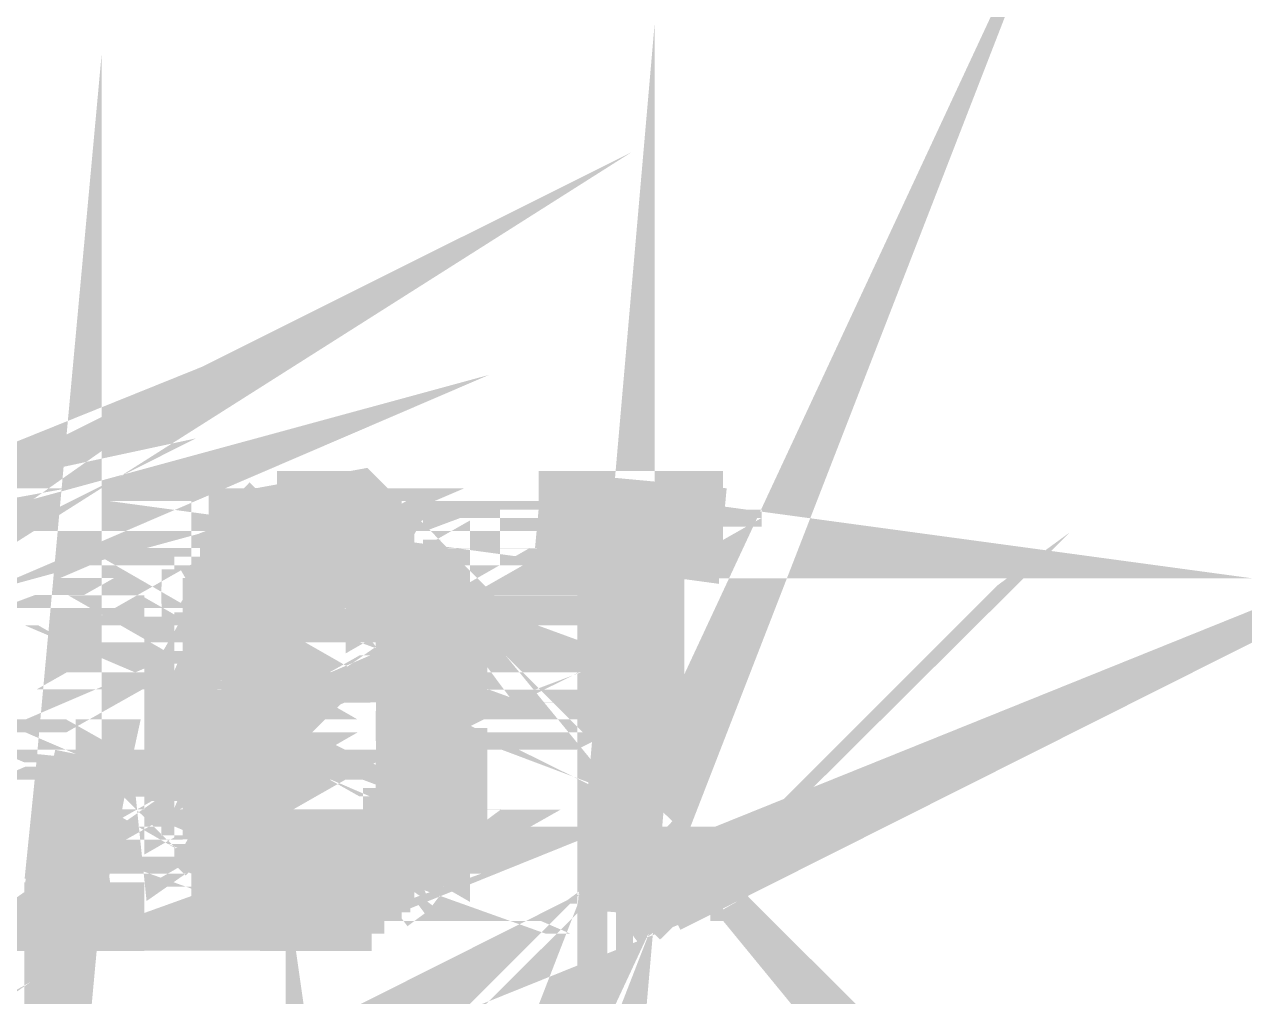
# Model space of a CAD drawing. Header units: inches. Extents: x -524 to 1067, y -71 to 1110.
# Drawn here: x 717.57 to 735.9, y 135.09 to 149.7 of the extents above; entities that cross this region are included whole.
import ezdxf

# ---------------------------------------------------------------- set-up
doc = ezdxf.new("R2010")
doc.units = ezdxf.units.IN
doc.header["$MEASUREMENT"] = 0
doc.layers.add('H', color=7, linetype='Continuous')
doc.layers.add('P', color=7, linetype='Continuous')

msp = doc.modelspace()

# ---------------------------------------------------------------- hatches: boundary and pattern name
at = {"layer": 'H', "linetype": 'Continuous'}
for points in [[(721.178, 142.153), (721.368, 142.347), (722.529, 142.347), (722.788, 142.153), (721.178, 142.153)], [(726.521, 141.704), (726.262, 141.894), (726.003, 141.894), (726.003, 142.153), (725.295, 142.153), (725.295, 142.347), (728.131, 142.347), (728.131, 142.153), (727.423, 142.153), (727.423, 141.894), (726.97, 141.894), (726.97, 141.445), (726.521, 141.704)], [(720.919, 141.894), (720.919, 142.153), (721.368, 142.153), (721.368, 141.894), (721.178, 141.894), (721.178, 141.704), (720.919, 141.704), (720.919, 141.445), (720.726, 141.186), (720.47, 141.445), (720.47, 141.704), (720.726, 141.704), (720.726, 141.894), (720.919, 141.894)], [(723.237, 141.704), (722.788, 141.894), (722.529, 141.894), (722.529, 142.153), (722.978, 142.153), (722.978, 141.894), (723.237, 141.894), (723.237, 141.704)], [(722.978, 141.186), (722.978, 141.704), (722.788, 141.704), (722.788, 141.894), (723.237, 141.704), (723.496, 141.704), (723.496, 141.445), (722.978, 141.186)], [(726.521, 136.361), (726.521, 141.704), (726.97, 141.445), (726.521, 136.361)], [(720.211, 141.186), (720.211, 141.445), (720.47, 141.445), (720.726, 141.186), (720.211, 141.186)], [(723.237, 140.737), (723.237, 141.186), (722.978, 141.186), (723.496, 141.445), (723.686, 141.186), (723.686, 140.737), (723.945, 140.544), (723.945, 139.387), (723.496, 139.387), (723.496, 140.544), (723.237, 140.737)], [(726.521, 136.361), (726.97, 141.445), (726.97, 137.518), (726.521, 136.361)], [(720.211, 140.737), (720.211, 141.186), (720.726, 141.186), (720.726, 140.737), (720.47, 140.544), (720.47, 139.387), (720.017, 139.387), (720.017, 140.737), (720.211, 140.737)], [(720.017, 137.971), (720.017, 139.128), (720.47, 139.387), (720.47, 137.971), (720.726, 137.971), (720.726, 137.259), (720.47, 137.259), (720.211, 137.518), (720.211, 137.711), (720.017, 137.971)], [(720.017, 139.128), (720.017, 139.387), (720.47, 139.387), (720.017, 139.128)], [(723.496, 138.226), (723.496, 139.128), (723.945, 139.387), (723.945, 137.971), (723.686, 137.971), (723.686, 137.518), (723.496, 137.259), (722.978, 137.259), (723.237, 137.518), (723.237, 138.226), (723.496, 138.226)], [(723.496, 139.128), (723.496, 139.387), (723.945, 139.387), (723.496, 139.128)], [(718.152, 136.361), (718.152, 136.81), (718.408, 138.679), (718.601, 138.679), (718.86, 136.81), (718.86, 136.361), (718.152, 136.361)], [(726.521, 136.361), (726.97, 137.518), (726.97, 137.259), (727.164, 137.069), (727.423, 137.069), (726.711, 136.361), (726.521, 136.361)], [(720.47, 137.069), (720.47, 137.259), (720.919, 137.259), (720.919, 137.069), (721.178, 137.069), (720.726, 136.81), (720.726, 137.069), (720.47, 137.069)], [(722.978, 137.069), (722.978, 137.259), (723.496, 137.259), (723.496, 137.069), (722.978, 136.551), (722.529, 136.551), (722.529, 136.81), (722.788, 136.81), (722.978, 137.069)], [(720.919, 136.551), (720.726, 136.81), (721.178, 137.069), (721.178, 136.81), (721.368, 136.81), (721.368, 136.551), (720.919, 136.551)], [(726.97, 136.551), (727.423, 137.069), (727.164, 136.551), (726.97, 136.551)], [(727.164, 136.551), (727.423, 136.81), (728.131, 137.069), (727.164, 136.551)], [(727.164, 136.551), (727.423, 137.069), (728.131, 137.069), (727.164, 136.551)], [(727.423, 136.81), (728.131, 137.069), (727.872, 136.81), (727.423, 136.81)], [(727.872, 136.81), (728.131, 137.069), (728.131, 136.81), (727.872, 136.81)], [(721.178, 136.361), (720.919, 136.551), (721.886, 136.551), (721.178, 136.361)], [(721.178, 136.361), (721.886, 136.551), (722.788, 136.361), (721.178, 136.361)], [(722.788, 136.361), (721.886, 136.551), (722.788, 136.551), (722.788, 136.361)]]:
    msp.add_hatch(color=256, dxfattribs=at).paths.add_polyline_path(points)

# ---------------------------------------------------------------- linework, layer by layer
at = {"layer": 'P'}
for points, const_width in [([(726.905, 141.511), (726.456, 136.361), (726.456, 141.511)], 1.161), ([(718.342, 138.679), (718.152, 136.616), (718.152, 136.81)], 1.161), ([(716.025, 141.704), (716.733, 142.153), (715.835, 141.704)], 1.161), ([(715.835, 141.96), (716.477, 142.412), (715.835, 142.153), (715.835, 141.96)], 1.161), ([(716.284, 141.511), (716.733, 141.704), (716.025, 141.511), (716.284, 141.511)], 1.157), ([(716.733, 142.153), (715.835, 141.96), (716.733, 142.412)], 1.161), ([(713.451, 142.153), (711.842, 142.153), (713.258, 142.412)], 1.157), ([(721.112, 142.153), (722.529, 142.412), (722.788, 142.153)], 1.161), ([(721.112, 142.153), (722.529, 142.412)], 1.161), ([(721.368, 142.412), (721.112, 142.153)], 1.161), ([(721.368, 142.412), (721.368, 142.412)], 1.161), ([(722.529, 142.412), (721.368, 142.412)], 1.157), ([(722.529, 142.412), (721.368, 142.412), (722.529, 142.412)], 1.157), ([(721.368, 142.412), (722.529, 142.412), (721.368, 142.412)], 1.157), ([(722.529, 142.412), (721.368, 142.412), (722.269, 142.412), (722.529, 142.412)], 1.157), ([(721.368, 142.412), (722.269, 142.412), (721.627, 142.412), (721.368, 142.412)], 1.157), ([(722.269, 142.412), (721.627, 142.412), (722.076, 142.412), (722.269, 142.412)], 1.157), ([(721.627, 142.412), (722.076, 142.412), (721.821, 142.412), (721.627, 142.412)], 1.157), ([(721.821, 142.412), (721.821, 142.412), (721.821, 142.412)], 1.161), ([(722.076, 142.412), (722.076, 142.412), (722.076, 142.412)], 1.161), ([(722.529, 142.412), (722.529, 142.412)], 1.161), ([(725.295, 142.412), (728.065, 142.153)], 1.161), ([(725.295, 142.412), (728.065, 142.153)], 1.161), ([(728.065, 142.412), (725.295, 142.412)], 1.157), ([(728.065, 142.153), (725.295, 142.153), (725.295, 142.412)], 1.157), ([(728.065, 142.153), (728.065, 142.412)], 1.157), ([(727.164, 136.616), (728.065, 137.069), (727.423, 136.81)], 1.161), ([(720.919, 142.153), (721.368, 142.153), (720.919, 141.96), (720.919, 142.153)], 1.157), ([(721.368, 142.153), (720.919, 141.96), (721.368, 141.96)], 1.157), ([(726.003, 142.153), (727.423, 141.96), (726.003, 141.96), (726.003, 142.153)], 1.161), ([(720.66, 141.96), (721.112, 141.96), (720.66, 141.704), (720.66, 141.96)], 1.157), ([(720.919, 142.153), (721.627, 142.153)], 1.161), ([(721.627, 142.153), (720.919, 142.153)], 1.157), ([(721.627, 142.153), (720.919, 142.153), (721.368, 142.153)], 1.157), ([(721.627, 142.153), (720.919, 142.153), (721.112, 142.153)], 1.157), ([(721.112, 142.153), (721.821, 142.153)], 1.161), ([(721.112, 142.153), (721.627, 142.153), (721.821, 142.153)], 1.161), ([(721.112, 142.153), (721.627, 142.153)], 1.161), ([(721.112, 142.153), (722.788, 142.153)], 1.161), ([(721.112, 142.153), (722.788, 142.153)], 1.161), ([(721.112, 142.153), (721.112, 142.153)], 1.161), ([(721.821, 142.153), (721.112, 142.153)], 1.157), ([(721.821, 142.153), (721.112, 142.153)], 1.157), ([(721.821, 142.153), (721.112, 142.153)], 1.157), ([(722.788, 142.153), (721.112, 142.153)], 1.157), ([(722.788, 142.153), (721.112, 142.153)], 1.157), ([(721.368, 142.153), (721.627, 142.153)], 1.161), ([(721.368, 141.96), (721.368, 142.153)], 1.161), ([(721.821, 142.153), (722.788, 142.153)], 1.161), ([(721.821, 142.153), (722.788, 142.153), (722.788, 142.153)], 1.161), ([(722.788, 142.153), (721.821, 142.153)], 1.157), ([(722.788, 142.153), (721.821, 142.153)], 1.157), ([(722.788, 142.153), (721.821, 142.153)], 1.157), ([(722.076, 142.153), (722.788, 142.153)], 1.161), ([(722.788, 142.153), (722.269, 142.153), (722.076, 142.153)], 1.157), ([(722.269, 142.153), (722.978, 142.153)], 1.161), ([(722.269, 142.153), (722.978, 142.153), (722.529, 142.153)], 1.161), ([(722.269, 142.153), (722.978, 142.153), (722.788, 142.153)], 1.161), ([(722.978, 142.153), (722.269, 142.153)], 1.157), ([(722.529, 142.153), (722.269, 142.153)], 1.157), ([(722.788, 142.153), (722.269, 142.153)], 1.157), ([(722.978, 142.153), (722.529, 142.153)], 1.161), ([(722.978, 141.96), (722.529, 141.96), (722.529, 142.153)], 1.161), ([(722.529, 142.153), (722.978, 141.96)], 1.157), ([(722.529, 142.153), (722.978, 141.96)], 1.157), ([(722.978, 141.96), (722.978, 142.153)], 1.161), ([(725.295, 142.153), (728.065, 142.153), (728.065, 142.153), (725.295, 142.153)], 1.161), ([(728.065, 142.153), (725.295, 142.153)], 1.157), ([(728.065, 142.153), (725.554, 142.153), (725.295, 142.153)], 1.157), ([(725.554, 142.153), (727.872, 142.153), (728.065, 142.153)], 1.161), ([(725.554, 142.153), (727.872, 142.153)], 1.161), ([(728.065, 142.153), (725.554, 142.153)], 1.157), ([(727.872, 142.153), (725.748, 142.153), (725.554, 142.153)], 1.157), ([(725.748, 142.153), (727.613, 142.153), (727.872, 142.153)], 1.161), ([(725.748, 142.153), (727.613, 142.153)], 1.161), ([(725.748, 142.153), (725.748, 142.153)], 1.161), ([(725.748, 142.153), (727.423, 142.153), (727.613, 142.153)], 1.161), ([(725.748, 142.153), (727.423, 142.153)], 1.161), ([(727.872, 142.153), (725.748, 142.153)], 1.157), ([(727.613, 142.153), (725.748, 142.153)], 1.157), ([(727.613, 142.153), (725.748, 142.153)], 1.157), ([(727.423, 142.153), (726.003, 142.153), (725.748, 142.153)], 1.157), ([(726.003, 142.153), (727.423, 141.96), (727.423, 142.153)], 1.161), ([(727.423, 142.153), (726.003, 142.153)], 1.157), ([(721.112, 141.96), (720.66, 141.704), (721.112, 141.704)], 1.157), ([(721.368, 141.96), (720.66, 141.96)], 1.161), ([(721.368, 141.96), (720.66, 141.96)], 1.161), ([(720.66, 141.96), (720.919, 141.96)], 1.157), ([(720.66, 141.96), (721.112, 141.96), (721.368, 141.96)], 1.157), ([(720.919, 141.96), (721.368, 141.96)], 1.157), ([(721.112, 141.704), (721.112, 141.96)], 1.161), ([(722.978, 141.96), (722.529, 141.96)], 1.161), ([(723.237, 141.96), (722.788, 141.96), (722.529, 141.96)], 1.161), ([(722.529, 141.96), (723.237, 141.96)], 1.157), ([(722.529, 141.96), (723.237, 141.96)], 1.157), ([(723.237, 141.96), (722.788, 141.96)], 1.161), ([(722.788, 141.96), (723.237, 141.704), (722.788, 141.96)], 1.157), ([(722.788, 141.96), (723.237, 141.704)], 1.157), ([(723.237, 141.96), (722.978, 141.96)], 1.161), ([(723.237, 141.704), (723.237, 141.96)], 1.161), ([(726.905, 141.96), (726.456, 141.704), (726.905, 141.704)], 1.157), ([(727.423, 141.96), (726.003, 141.96)], 1.161), ([(727.164, 141.96), (726.197, 141.96), (726.003, 141.96)], 1.161), ([(726.003, 141.96), (727.164, 141.96), (727.423, 141.96)], 1.157), ([(726.003, 141.96), (727.164, 141.96)], 1.157), ([(727.164, 141.96), (726.197, 141.96)], 1.161), ([(727.164, 141.96), (726.197, 141.96), (726.197, 141.96), (727.164, 141.96)], 1.161), ([(726.197, 141.96), (726.905, 141.96)], 1.161), ([(726.197, 141.96), (726.905, 141.96)], 1.161), ([(726.197, 141.96), (727.164, 141.96)], 1.157), ([(726.197, 141.96), (727.164, 141.96)], 1.157), ([(726.905, 141.96), (726.456, 141.704), (726.197, 141.96)], 1.157), ([(726.456, 141.704), (726.905, 141.511), (726.905, 141.704)], 1.157), ([(726.905, 141.704), (726.905, 141.96)], 1.161), ([(726.905, 141.96), (727.164, 141.96)], 1.157), ([(727.164, 141.96), (727.164, 141.96)], 1.161), ([(720.919, 141.704), (720.404, 141.511), (720.919, 141.511)], 1.157), ([(720.404, 141.704), (720.919, 141.704), (720.404, 141.511)], 1.157), ([(720.404, 141.511), (720.404, 141.704)], 1.161), ([(720.66, 141.704), (721.112, 141.704), (720.404, 141.704), (720.66, 141.704)], 1.157), ([(721.112, 141.704), (720.404, 141.704), (720.919, 141.704), (721.112, 141.704)], 1.157), ([(723.43, 141.704), (722.978, 141.511), (723.43, 141.511)], 1.157), ([(720.919, 141.511), (720.919, 141.704)], 1.161), ([(722.978, 141.704), (723.43, 141.704), (722.978, 141.511)], 1.157), ([(722.978, 141.704), (722.788, 141.704)], 1.161), ([(722.788, 141.704), (723.237, 141.704), (722.978, 141.704)], 1.157), ([(722.978, 141.511), (722.978, 141.704)], 1.161), ([(723.43, 141.511), (722.978, 141.252), (722.978, 141.511)], 1.161), ([(723.237, 141.704), (723.43, 141.704), (723.237, 141.704)], 1.157), ([(723.43, 141.511), (723.43, 141.704)], 1.161), ([(726.905, 141.704), (726.456, 141.704), (726.456, 141.704), (726.905, 141.704)], 1.161), ([(726.456, 141.704), (726.905, 141.511), (726.456, 141.704)], 1.157), ([(726.456, 141.704), (726.905, 141.704)], 1.157), ([(720.211, 141.511), (720.66, 141.252), (720.211, 141.252)], 1.161), ([(720.211, 141.252), (720.211, 141.511)], 1.157), ([(720.919, 141.511), (720.404, 141.511), (720.404, 141.511), (720.919, 141.511)], 1.161), ([(720.404, 141.511), (720.66, 141.252), (720.404, 141.511)], 1.157), ([(720.404, 141.511), (720.919, 141.511)], 1.157), ([(720.404, 141.511), (720.66, 141.252)], 1.157), ([(720.66, 141.252), (720.919, 141.511)], 1.161), ([(723.43, 141.511), (722.978, 141.252), (723.43, 141.511), (722.978, 141.252), (723.686, 141.252), (723.43, 141.511)], 1.161), ([(726.711, 136.361), (727.423, 137.069), (726.711, 136.361), (727.423, 137.069), (726.456, 136.361)], 1.157), ([(722.978, 141.511), (723.43, 141.511)], 1.157), ([(726.456, 136.361), (726.905, 141.511)], 1.161), ([(726.905, 141.511), (726.905, 137.518), (726.456, 136.361)], 1.157), ([(726.456, 141.511), (726.905, 141.511)], 1.157), ([(720.211, 141.252), (720.66, 141.252), (720.211, 140.996)], 1.157), ([(720.66, 141.252), (720.211, 141.252)], 1.161), ([(720.66, 141.252), (720.211, 141.252)], 1.161), ([(720.211, 140.996), (720.211, 141.252)], 1.161), ([(720.211, 140.996), (720.66, 140.996), (720.66, 141.252)], 1.161), ([(720.211, 141.252), (720.66, 141.252)], 1.157), ([(720.211, 141.252), (720.66, 141.252)], 1.157), ([(720.66, 141.252), (720.211, 140.996)], 1.157), ([(720.66, 141.252), (720.66, 141.252)], 1.161), ([(723.686, 141.252), (723.237, 140.996), (723.686, 140.996), (723.686, 141.252)], 1.157), ([(723.237, 141.252), (723.686, 141.252), (723.237, 140.996)], 1.157), ([(722.978, 141.252), (723.686, 141.252)], 1.161), ([(723.686, 141.252), (723.237, 141.252), (722.978, 141.252)], 1.157), ([(723.237, 140.996), (723.237, 141.252)], 1.161), ([(723.686, 141.252), (723.237, 141.252), (723.686, 141.252)], 1.157), ([(723.686, 141.252), (723.686, 141.252)], 1.161), ([(720.211, 140.996), (720.66, 140.996)], 1.161), ([(720.211, 140.996), (720.211, 140.996)], 1.161), ([(720.211, 140.996), (720.66, 140.996), (720.66, 140.996), (720.211, 140.996)], 1.161), ([(720.66, 140.996), (720.211, 140.803)], 1.161), ([(720.66, 140.996), (720.211, 140.803)], 1.161), ([(720.66, 140.996), (720.211, 140.996)], 1.157), ([(720.66, 140.996), (720.211, 140.996)], 1.157), ([(720.211, 140.803), (720.211, 140.996)], 1.157), ([(720.211, 140.803), (720.66, 140.803), (720.66, 140.996)], 1.157), ([(723.686, 140.996), (723.237, 140.996), (723.237, 140.996), (723.686, 140.996)], 1.161), ([(723.686, 140.996), (723.237, 140.803)], 1.161), ([(723.686, 140.996), (723.237, 140.803)], 1.161), ([(723.237, 140.996), (723.686, 140.996)], 1.157), ([(723.237, 140.996), (723.686, 140.996)], 1.157), ([(723.237, 140.996), (723.686, 140.996)], 1.157), ([(723.237, 140.803), (723.237, 140.996)], 1.157), ([(723.237, 140.803), (723.686, 140.803), (723.686, 140.996)], 1.157), ([(723.686, 140.996), (723.686, 140.996)], 1.161), ([(719.952, 140.544), (720.404, 140.544), (719.952, 140.288), (719.952, 140.544)], 1.157), ([(719.952, 140.803), (720.404, 140.544), (719.952, 140.544)], 1.157), ([(720.66, 140.803), (719.952, 140.803)], 1.161), ([(720.66, 140.803), (719.952, 140.803)], 1.161), ([(719.952, 140.544), (719.952, 140.803)], 1.161), ([(719.952, 140.803), (720.211, 140.803)], 1.157), ([(719.952, 140.803), (720.404, 140.544), (720.66, 140.803)], 1.157), ([(720.211, 140.803), (720.66, 140.803)], 1.157), ([(723.237, 140.803), (723.945, 140.544), (723.43, 140.544), (723.237, 140.803)], 1.157), ([(723.686, 140.803), (723.237, 140.803), (723.237, 140.803), (723.686, 140.803)], 1.161), ([(723.237, 140.803), (723.686, 140.803)], 1.157), ([(723.237, 140.803), (723.945, 140.544)], 1.157), ([(723.945, 140.544), (723.686, 140.803)], 1.161), ([(718.152, 136.361), (718.795, 136.81), (718.342, 136.361), (718.152, 136.361)], 1.161), ([(720.404, 140.544), (719.952, 140.288), (720.404, 140.288), (720.404, 140.544)], 1.157), ([(720.404, 140.544), (719.952, 140.544), (720.404, 140.544)], 1.157), ([(720.404, 140.544), (720.404, 140.544)], 1.161), ([(727.423, 137.069), (726.456, 136.361), (727.164, 137.069), (727.423, 137.069)], 1.157), ([(723.945, 140.544), (723.43, 140.288), (723.945, 140.288)], 1.157), ([(723.43, 140.544), (723.945, 140.544), (723.43, 140.288)], 1.157), ([(723.43, 140.288), (723.43, 140.544)], 1.161), ([(723.945, 140.544), (723.43, 140.544), (723.945, 140.544)], 1.157), ([(723.945, 140.544), (723.945, 140.544)], 1.161), ([(723.945, 140.288), (723.945, 140.544)], 1.161), ([(719.952, 140.288), (720.404, 140.095), (719.952, 140.095)], 1.157), ([(720.404, 140.095), (719.952, 140.095), (720.404, 139.836), (720.404, 140.095)], 1.157), ([(720.404, 140.288), (719.952, 140.288), (719.952, 140.288), (720.404, 140.288)], 1.161), ([(719.952, 140.095), (719.952, 140.288)], 1.161), ([(719.952, 140.288), (720.404, 140.288)], 1.157), ([(719.952, 140.288), (720.404, 140.095)], 1.157), ([(720.404, 140.095), (720.404, 140.288)], 1.161), ([(723.945, 140.288), (723.43, 140.095), (723.945, 140.095), (723.945, 140.288)], 1.157), ([(723.43, 140.288), (723.945, 140.288), (723.43, 140.095)], 1.157), ([(723.43, 140.095), (723.43, 140.288)], 1.161), ([(719.952, 140.095), (720.404, 139.836), (719.952, 139.836), (719.952, 140.095)], 1.157), ([(723.945, 140.095), (723.43, 140.095), (723.945, 139.836)], 1.157), ([(723.43, 140.095), (723.945, 139.836), (723.43, 139.836)], 1.157), ([(723.43, 140.095), (723.43, 140.095)], 1.161), ([(723.43, 139.836), (723.43, 140.095)], 1.161), ([(723.43, 140.095), (723.945, 140.095), (723.43, 140.095)], 1.157), ([(723.945, 139.836), (723.945, 140.095)], 1.161), ([(726.456, 136.361), (726.905, 137.325), (726.905, 137.518), (726.456, 136.361)], 1.157), ([(720.404, 139.836), (719.952, 139.642), (720.404, 139.642), (720.404, 139.836)], 1.157), ([(719.952, 139.642), (720.404, 139.642), (719.952, 139.387), (719.952, 139.642)], 1.157), ([(719.952, 139.836), (720.404, 139.836), (720.404, 139.836), (719.952, 139.836)], 1.161), ([(720.404, 139.836), (719.952, 139.642), (719.952, 139.836)], 1.157), ([(720.404, 139.836), (719.952, 139.836)], 1.157), ([(723.945, 139.836), (723.43, 139.642), (723.945, 139.642)], 1.157), ([(723.43, 139.836), (723.945, 139.836), (723.945, 139.836), (723.43, 139.836)], 1.161), ([(723.43, 139.642), (723.43, 139.836)], 1.161), ([(723.945, 139.836), (723.43, 139.836)], 1.157), ([(723.945, 139.836), (723.43, 139.642)], 1.157), ([(723.945, 139.642), (723.945, 139.836)], 1.161), ([(720.404, 139.642), (719.952, 139.387)], 1.157), ([(720.404, 139.387), (720.404, 139.642)], 1.157), ([(723.43, 139.642), (723.945, 139.642), (723.43, 139.387), (723.43, 139.642)], 1.157), ([(723.945, 139.642), (723.43, 139.387)], 1.157), ([(723.945, 139.387), (723.945, 139.642)], 1.157), ([(731.347, 133.142), (732.507, 131.726), (731.54, 132.689)], 1.161), ([(720.404, 139.387), (719.952, 139.128), (719.952, 139.387)], 1.157), ([(719.952, 139.128), (720.404, 139.128), (719.952, 138.934), (719.952, 139.128)], 1.157), ([(719.952, 139.387), (720.404, 139.387)], 1.161), ([(719.952, 139.387), (720.404, 139.387)], 1.161), ([(719.952, 139.387), (720.404, 139.387)], 1.161), ([(720.404, 139.387), (719.952, 139.128), (720.404, 139.387)], 1.157), ([(720.404, 139.387), (719.952, 139.387)], 1.157), ([(723.43, 139.387), (723.945, 139.387)], 1.161), ([(723.43, 139.387), (723.945, 139.387)], 1.161), ([(723.43, 139.128), (723.43, 139.387)], 1.161), ([(723.43, 139.387), (723.945, 139.387)], 1.161), ([(723.945, 139.387), (723.43, 139.128), (723.945, 139.387)], 1.157), ([(723.945, 139.387), (723.43, 139.387)], 1.157), ([(723.945, 139.387), (723.43, 139.128)], 1.157), ([(720.404, 139.128), (719.952, 138.934), (720.404, 138.934), (720.404, 139.128)], 1.157), ([(720.404, 139.128), (719.952, 139.128), (720.404, 139.128)], 1.157), ([(719.952, 138.934), (720.404, 138.679), (720.404, 138.934)], 1.157), ([(720.404, 139.128), (720.404, 139.128)], 1.161), ([(723.945, 139.128), (723.43, 138.934), (723.945, 138.934)], 1.157), ([(723.43, 139.128), (723.945, 139.128), (723.43, 138.934)], 1.157), ([(723.43, 138.934), (723.43, 139.128)], 1.161), ([(723.945, 139.128), (723.43, 139.128), (723.945, 139.128)], 1.157), ([(723.945, 139.128), (723.945, 139.128)], 1.161), ([(723.945, 138.934), (723.945, 139.128)], 1.161), ([(719.952, 138.934), (720.404, 138.679), (719.952, 138.679), (719.952, 138.934)], 1.157), ([(720.404, 138.934), (719.952, 138.934), (719.952, 138.934), (720.404, 138.934)], 1.161), ([(719.952, 138.934), (720.404, 138.934)], 1.157), ([(723.43, 138.934), (723.945, 138.679), (723.43, 138.679), (723.43, 138.934)], 1.157), ([(723.945, 138.934), (723.43, 138.934), (723.43, 138.934), (723.945, 138.934)], 1.161), ([(723.43, 138.934), (723.945, 138.679), (723.945, 138.934)], 1.157), ([(723.43, 138.934), (723.945, 138.934)], 1.157), ([(720.404, 138.679), (719.952, 138.679), (720.404, 138.485), (720.404, 138.679)], 1.157), ([(718.342, 138.679), (718.152, 136.616)], 1.161), ([(718.152, 136.361), (718.795, 136.81), (718.601, 138.679)], 1.161), ([(718.342, 138.679), (718.152, 136.81), (718.342, 138.679)], 1.157), ([(718.152, 136.81), (718.342, 138.679)], 1.157), ([(718.152, 136.616), (718.601, 138.679), (718.342, 138.679)], 1.157), ([(718.152, 136.616), (718.601, 138.679), (718.152, 136.361)], 1.157), ([(718.601, 138.679), (718.152, 136.361)], 1.157), ([(718.342, 138.679), (718.342, 138.679)], 1.161), ([(719.952, 138.485), (720.404, 138.485), (719.952, 138.226), (719.952, 138.485)], 1.157), ([(719.952, 138.679), (720.404, 138.485)], 1.157), ([(719.952, 138.485), (719.952, 138.679)], 1.157), ([(723.945, 138.679), (723.43, 138.679), (723.945, 138.485)], 1.157), ([(723.945, 138.485), (723.43, 138.485), (723.43, 138.679)], 1.161), ([(723.43, 138.679), (723.945, 138.485)], 1.157), ([(723.945, 138.485), (723.945, 138.679)], 1.161), ([(718.795, 136.81), (718.342, 136.361), (718.795, 136.616)], 1.161), ([(720.404, 138.485), (719.952, 138.226), (720.404, 138.226), (720.404, 138.485)], 1.157), ([(720.404, 138.485), (719.952, 138.485)], 1.161), ([(720.404, 138.485), (719.952, 138.485)], 1.161), ([(719.952, 138.485), (720.404, 138.485)], 1.157), ([(720.404, 138.485), (720.404, 138.485)], 1.161), ([(723.945, 138.485), (723.43, 138.226), (723.945, 138.226)], 1.157), ([(723.43, 138.485), (723.945, 138.485), (723.43, 138.226)], 1.157), ([(723.945, 138.485), (723.43, 138.485)], 1.161), ([(723.43, 138.226), (723.43, 138.485)], 1.161), ([(723.43, 138.485), (723.945, 138.485)], 1.157), ([(723.945, 138.485), (723.945, 138.485)], 1.161), ([(723.945, 138.226), (723.945, 138.485)], 1.161), ([(720.404, 138.226), (719.952, 138.226), (720.404, 138.033)], 1.157), ([(719.952, 138.226), (720.404, 138.033), (719.952, 138.033)], 1.157), ([(723.945, 138.226), (723.237, 138.226), (723.945, 138.033), (723.945, 138.226)], 1.157), ([(719.952, 138.226), (719.952, 138.226)], 1.161), ([(719.952, 138.033), (719.952, 138.226)], 1.161), ([(719.952, 138.226), (720.404, 138.226), (719.952, 138.226)], 1.157), ([(723.237, 138.226), (723.945, 138.033), (723.237, 138.033)], 1.157), ([(720.404, 138.033), (720.404, 138.226)], 1.161), ([(723.237, 138.033), (723.237, 138.226)], 1.161), ([(723.686, 138.033), (723.237, 137.777), (723.237, 138.033)], 1.161), ([(723.43, 138.226), (723.945, 138.226), (723.237, 138.226), (723.43, 138.226)], 1.157), ([(719.952, 138.033), (720.66, 138.033), (720.211, 137.777), (719.952, 138.033)], 1.161), ([(719.952, 138.033), (720.66, 138.033)], 1.161), ([(720.404, 138.033), (719.952, 138.033)], 1.157), ([(720.66, 138.033), (720.211, 137.777)], 1.161), ([(720.211, 137.777), (720.66, 137.777), (720.66, 138.033)], 1.157), ([(720.66, 138.033), (720.404, 138.033)], 1.157), ([(723.686, 138.033), (723.237, 137.777)], 1.161), ([(723.945, 138.033), (723.237, 138.033), (723.686, 138.033), (723.945, 138.033)], 1.157), ([(723.237, 138.033), (723.686, 138.033)], 1.157), ([(723.686, 137.777), (723.686, 138.033)], 1.161), ([(720.211, 137.777), (720.66, 137.518), (720.211, 137.518)], 1.157), ([(720.66, 137.777), (720.211, 137.777), (720.211, 137.777), (720.66, 137.777)], 1.161), ([(720.211, 137.518), (720.211, 137.777)], 1.161), ([(720.211, 137.777), (720.66, 137.777)], 1.157), ([(720.211, 137.777), (720.66, 137.518)], 1.157), ([(720.66, 137.518), (720.66, 137.777)], 1.161), ([(723.686, 137.777), (723.237, 137.777), (723.237, 137.777), (723.686, 137.777)], 1.161), ([(723.686, 137.518), (723.237, 137.518), (723.237, 137.777)], 1.161), ([(723.237, 137.777), (723.686, 137.518), (723.686, 137.777)], 1.157), ([(723.237, 137.777), (723.686, 137.777)], 1.157), ([(723.237, 137.777), (723.686, 137.777)], 1.157), ([(723.237, 137.777), (723.686, 137.518)], 1.157), ([(720.211, 137.518), (720.66, 137.518), (720.66, 137.518), (720.211, 137.518)], 1.161), ([(720.211, 137.518), (720.211, 137.518)], 1.161), ([(720.211, 137.518), (720.66, 137.325)], 1.161), ([(720.211, 137.518), (720.66, 137.325)], 1.161), ([(720.404, 137.325), (720.211, 137.518)], 1.161), ([(720.66, 137.518), (720.211, 137.518)], 1.157), ([(720.66, 137.518), (720.211, 137.518)], 1.157), ([(720.66, 137.518), (720.211, 137.518)], 1.157), ([(720.66, 137.325), (720.66, 137.518)], 1.157), ([(723.43, 137.325), (722.978, 137.325), (723.237, 137.518)], 1.161), ([(723.686, 137.518), (723.237, 137.518)], 1.161), ([(723.686, 137.518), (723.237, 137.518), (723.237, 137.518), (723.686, 137.518)], 1.161), ([(723.237, 137.518), (723.686, 137.518)], 1.157), ([(723.237, 137.518), (723.686, 137.518)], 1.157), ([(723.237, 137.518), (723.43, 137.325)], 1.157), ([(723.237, 137.518), (723.43, 137.325)], 1.157), ([(723.43, 137.325), (723.686, 137.518)], 1.161), ([(723.686, 137.518), (723.686, 137.518)], 1.161), ([(726.905, 137.518), (726.456, 136.361), (726.905, 137.518)], 1.157), ([(726.905, 137.518), (726.905, 137.518)], 1.161), ([(720.919, 137.325), (720.404, 137.069), (720.919, 137.069)], 1.157), ([(720.404, 137.325), (720.919, 137.325), (720.404, 137.069)], 1.157), ([(720.66, 137.069), (721.112, 137.069), (720.66, 136.81), (720.66, 137.069)], 1.157), ([(720.919, 137.325), (720.404, 137.325)], 1.161), ([(720.404, 137.069), (720.404, 137.325)], 1.161), ([(720.404, 137.325), (720.919, 137.325)], 1.157), ([(720.66, 137.325), (720.404, 137.325)], 1.157), ([(720.919, 137.325), (720.66, 137.325)], 1.161), ([(720.66, 137.325), (720.919, 137.325)], 1.157), ([(720.919, 137.069), (720.919, 137.325)], 1.161), ([(723.43, 137.325), (722.978, 137.069), (723.43, 137.069)], 1.157), ([(722.978, 137.325), (723.43, 137.325), (722.978, 137.069)], 1.157), ([(723.43, 137.325), (722.978, 137.325)], 1.161), ([(723.43, 137.325), (722.978, 137.325)], 1.161), ([(722.978, 137.069), (722.978, 137.325)], 1.161), ([(723.43, 137.325), (722.978, 137.325), (722.978, 137.325)], 1.161), ([(722.978, 137.325), (723.43, 137.325)], 1.157), ([(722.978, 137.325), (723.43, 137.325)], 1.157), ([(722.978, 137.325), (723.43, 137.325)], 1.157), ([(723.43, 137.325), (723.43, 137.325)], 1.161), ([(723.43, 137.069), (723.43, 137.325)], 1.161), ([(726.456, 136.361), (726.905, 137.325)], 1.157), ([(726.905, 137.325), (727.164, 137.069)], 1.161), ([(720.404, 137.069), (720.919, 137.069), (720.66, 137.069), (720.404, 137.069)], 1.157), ([(721.112, 137.069), (720.66, 136.81), (721.112, 137.069)], 1.157), ([(721.112, 137.069), (720.919, 137.069)], 1.161), ([(720.919, 137.069), (721.112, 137.069)], 1.157), ([(722.978, 137.069), (723.43, 137.069), (722.788, 136.81)], 1.157), ([(722.788, 136.81), (722.978, 137.069)], 1.161), ([(723.43, 137.069), (722.788, 136.81)], 1.157), ([(723.237, 136.81), (723.43, 137.069)], 1.157), ([(726.456, 136.361), (727.164, 137.069)], 1.157), ([(727.164, 137.069), (726.456, 136.361), (727.164, 137.069), (726.456, 136.361), (727.164, 137.069)], 1.157), ([(726.711, 136.361), (727.423, 137.069)], 1.157), ([(726.905, 136.616), (727.423, 137.069), (726.905, 136.616), (726.905, 136.616), (727.423, 137.069)], 1.161), ([(727.164, 136.616), (728.065, 137.069), (727.164, 136.616), (727.164, 136.616)], 1.161), ([(728.065, 137.069), (727.164, 136.616)], 1.161), ([(727.164, 137.069), (727.164, 137.069)], 1.161), ([(727.164, 136.616), (727.423, 137.069)], 1.157), ([(727.164, 136.616), (727.423, 137.069), (727.164, 136.616)], 1.157), ([(728.065, 137.069), (727.423, 136.81)], 1.161), ([(728.065, 137.069), (727.423, 136.81), (727.423, 136.81), (728.065, 137.069)], 1.161), ([(728.065, 137.069), (727.423, 137.069), (728.065, 137.069)], 1.157), ([(727.423, 137.069), (728.065, 137.069)], 1.157), ([(727.613, 136.81), (728.065, 137.069)], 1.157), ([(728.065, 137.069), (727.872, 136.81), (727.872, 136.81), (728.065, 137.069)], 1.161), ([(727.872, 136.81), (728.065, 137.069), (727.872, 136.81)], 1.161), ([(728.065, 137.069), (728.065, 137.069)], 1.161), ([(728.065, 136.81), (728.065, 137.069), (728.065, 136.81)], 1.157), ([(718.795, 136.616), (718.795, 136.81)], 1.157), ([(723.237, 136.81), (722.529, 136.81), (722.978, 136.616)], 1.157), ([(721.112, 136.81), (720.66, 136.81)], 1.161), ([(720.66, 136.81), (720.66, 136.81)], 1.161), ([(720.66, 136.81), (721.368, 136.616)], 1.161), ([(720.66, 136.81), (721.368, 136.616)], 1.161), ([(720.919, 136.616), (720.66, 136.81)], 1.161), ([(720.66, 136.81), (721.368, 136.81)], 1.157), ([(720.66, 136.81), (721.368, 136.81), (720.66, 136.81)], 1.157), ([(721.368, 136.81), (720.66, 136.81)], 1.157), ([(722.529, 136.81), (722.978, 136.616), (722.529, 136.616)], 1.157), ([(721.368, 136.81), (721.112, 136.81)], 1.161), ([(721.368, 136.616), (721.368, 136.81)], 1.157), ([(722.529, 136.616), (722.529, 136.81)], 1.161), ([(723.237, 136.81), (722.529, 136.81), (722.788, 136.81)], 1.157), ([(722.788, 136.81), (723.237, 136.81)], 1.161), ([(722.788, 136.81), (723.237, 136.81)], 1.161), ([(722.788, 136.81), (722.788, 136.81)], 1.161), ([(722.788, 136.81), (723.237, 136.81), (723.237, 136.81), (722.788, 136.81)], 1.161), ([(723.237, 136.81), (722.788, 136.81)], 1.157), ([(723.237, 136.81), (722.788, 136.81)], 1.157), ([(722.978, 136.616), (723.237, 136.81)], 1.161), ([(727.423, 136.81), (727.164, 136.616)], 1.157), ([(727.423, 136.81), (727.613, 136.81)], 1.157), ([(728.065, 136.81), (727.872, 136.81)], 1.161), ([(727.872, 136.81), (728.065, 136.81)], 1.157), ([(718.152, 136.361), (718.152, 136.616)], 1.161), ([(718.342, 136.361), (718.795, 136.616), (718.342, 136.361), (718.342, 136.361), (718.795, 136.616), (718.342, 136.361)], 1.161), ([(718.795, 136.616), (718.795, 136.616), (718.342, 136.361)], 1.161), ([(718.795, 136.616), (718.601, 136.361), (718.342, 136.361)], 1.157), ([(722.788, 136.361), (721.112, 136.361), (721.821, 136.616)], 1.157), ([(718.601, 136.361), (718.795, 136.361), (718.795, 136.616)], 1.161), ([(718.795, 136.616), (718.601, 136.361)], 1.157), ([(722.788, 136.361), (722.076, 136.616), (722.788, 136.616)], 1.157), ([(720.919, 136.616), (721.821, 136.616)], 1.161), ([(720.919, 136.616), (721.821, 136.616)], 1.161), ([(721.112, 136.361), (720.919, 136.616)], 1.161), ([(720.919, 136.616), (720.919, 136.616)], 1.161), ([(721.627, 136.616), (720.919, 136.616), (721.627, 136.616), (720.919, 136.616)], 1.157), ([(721.368, 136.616), (720.919, 136.616), (721.368, 136.616)], 1.157), ([(721.627, 136.616), (720.919, 136.616)], 1.157), ([(720.919, 136.616), (721.627, 136.616)], 1.157), ([(721.368, 136.616), (720.919, 136.616)], 1.157), ([(721.821, 136.616), (721.112, 136.361)], 1.157), ([(721.821, 136.616), (721.112, 136.361), (721.821, 136.616)], 1.157), ([(721.821, 136.616), (721.627, 136.616)], 1.157), ([(721.821, 136.616), (721.821, 136.616)], 1.161), ([(721.821, 136.616), (722.788, 136.361)], 1.161), ([(721.821, 136.616), (722.788, 136.361)], 1.161), ([(722.788, 136.361), (722.076, 136.616), (721.821, 136.616)], 1.157), ([(722.076, 136.616), (722.788, 136.616)], 1.157), ([(722.269, 136.616), (722.076, 136.616)], 1.157), ([(722.788, 136.616), (722.269, 136.616)], 1.161), ([(722.788, 136.616), (722.269, 136.616), (722.269, 136.616)], 1.161), ([(722.269, 136.616), (722.788, 136.616)], 1.157), ([(722.529, 136.616), (722.978, 136.616), (722.269, 136.616), (722.529, 136.616)], 1.157), ([(722.978, 136.616), (722.269, 136.616), (722.788, 136.616), (722.978, 136.616)], 1.157), ([(722.978, 136.616), (722.529, 136.616), (722.978, 136.616)], 1.157), ([(722.788, 136.616), (722.788, 136.361)], 1.161), ([(722.978, 136.616), (722.978, 136.616)], 1.161), ([(726.905, 136.616), (726.711, 136.361)], 1.161), ([(718.601, 136.361), (718.601, 136.361), (718.601, 136.361)], 1.161), ([(718.601, 136.361), (718.601, 136.361), (718.601, 136.361)], 1.161), ([(718.795, 136.361), (718.795, 136.361), (718.795, 136.361)], 1.161), ([(721.112, 136.361), (721.368, 136.361)], 1.161), ([(722.788, 136.361), (721.112, 136.361)], 1.157), ([(721.368, 136.361), (722.529, 136.361), (722.269, 136.361)], 1.161), ([(721.368, 136.361), (722.529, 136.361)], 1.161), ([(721.368, 136.361), (721.368, 136.361)], 1.161), ([(721.368, 136.361), (722.788, 136.361)], 1.161), ([(721.368, 136.361), (722.788, 136.361)], 1.161), ([(722.269, 136.361), (721.368, 136.361), (721.627, 136.361)], 1.157), ([(722.269, 136.361), (721.368, 136.361)], 1.157), ([(722.529, 136.361), (721.368, 136.361)], 1.157), ([(722.529, 136.361), (721.368, 136.361)], 1.157), ([(721.627, 136.361), (721.821, 136.361)], 1.161), ([(721.627, 136.361), (722.269, 136.361), (722.269, 136.361), (721.627, 136.361)], 1.161), ([(722.269, 136.361), (721.627, 136.361)], 1.157), ([(722.269, 136.361), (721.627, 136.361)], 1.157), ([(722.076, 136.361), (721.821, 136.361), (721.821, 136.361), (721.821, 136.361)], 1.161), ([(721.821, 136.361), (722.269, 136.361)], 1.161), ([(721.821, 136.361), (722.076, 136.361)], 1.157), ([(722.076, 136.361), (722.269, 136.361)], 1.161), ([(722.269, 136.361), (722.076, 136.361)], 1.157), ([(722.788, 136.361), (722.529, 136.361)], 1.157), ([(726.456, 136.361), (726.711, 136.361)], 1.161), ([(722.076, 128.507), (722.269, 127.346), (722.076, 128.7), (722.076, 128.507)], 1.157)]:
    msp.add_lwpolyline(points, dxfattribs=dict(at, const_width=const_width))

doc.saveas('drawing.dxf')
